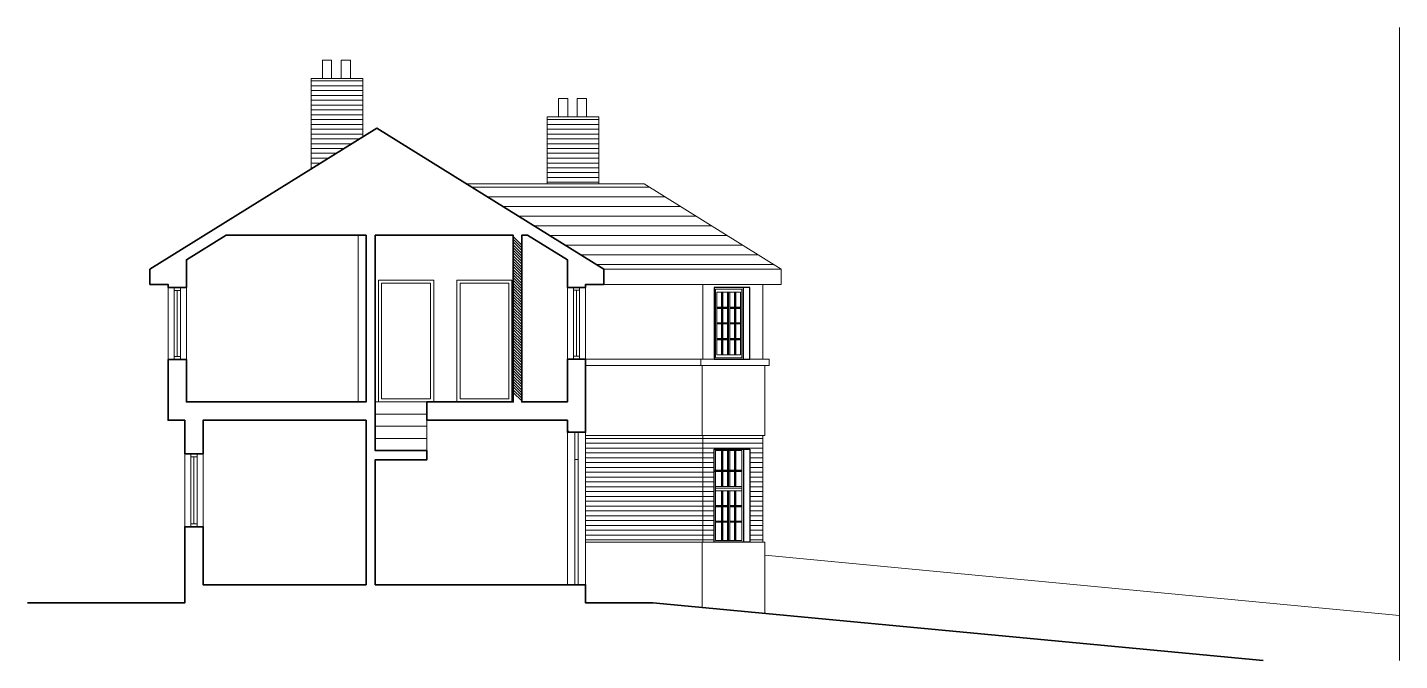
# Model space of a CAD drawing. Header units: millimetres. Extents: x -176873 to 104254, y -63587 to 101719.
# Drawn here: x 55513 to 78034, y -1247 to 9152 of the extents above; entities that cross this region are included whole.
import ezdxf

# ---------------------------------------------------------------- set-up
doc = ezdxf.new("R2010")
doc.units = ezdxf.units.MM
doc.layers.add('a-VP', color=4, linetype='Continuous', lineweight=15, plot=False)
for name, color, linetype in [('PDF4_25205$165$Griffith$Avenue$Survey$a-Above', 7, 'Continuous'), ('PDF4_25205$165$Griffith$Avenue$Survey$a-Doors', 7, 'Continuous'), ('PDF4_25205$165$Griffith$Avenue$Survey$a-Elevation$2', 7, 'Continuous'), ('PDF4_25205$165$Griffith$Avenue$Survey$a-Elevation$4', 7, 'Continuous'), ('PDF4_25205$165$Griffith$Avenue$Survey$a-Elevation$5', 7, 'Continuous'), ('PDF4_25205$165$Griffith$Avenue$Survey$a-Hatch', 7, 'Continuous'), ('PDF4_25205$165$Griffith$Avenue$Survey$a-Walls', 7, 'Continuous'), ('PDF4_25205$165$Griffith$Avenue$Survey$a-Windows', 7, 'Continuous'), ('PDF4_a-Dimension 100', 7, 'Continuous')]:
    doc.layers.add(name, color=color, linetype=linetype)

msp = doc.modelspace()

# ---------------------------------------------------------------- linework, layer by layer
at = {"layer": 'a-VP'}
msp.add_lwpolyline([(78034.2, 9151.7), (78034.2, -1246.6)], dxfattribs=at)
at = {"layer": 'PDF4_25205$165$Griffith$Avenue$Survey$a-Above', "lineweight": 9}
for points in [[(67367.2, 3701.7), (66783, 3701.7)], [(67367.2, 700.6), (66783, 700.6)]]:
    msp.add_lwpolyline(points, dxfattribs=at)
at = {"layer": 'PDF4_25205$165$Griffith$Avenue$Survey$a-Doors', "lineweight": 9}
for points in [[(61275.9, 3001.2), (61275.9, 5001.2), (62181.8, 5001.2), (62181.8, 3001.2)], [(62562.8, 3001.2), (62562.8, 5001.2), (63462.3, 5001.2), (63462.3, 3001.2)], [(63417.8, 3049.8), (62613.6, 3049.8), (62613.6, 4950.4), (63413.6, 4950.4), (63413.6, 3049.8)], [(62069.6, 3001.2), (61220.9, 3001.2)], [(62069.6, 2800.1), (61220.9, 2800.1)], [(62069.6, 2601.2), (61220.9, 2601.2)], [(62069.6, 2201.1), (62069.6, 2700.6)], [(62069.6, 2400.1), (61220.9, 2400.1)], [(64499.3, 2055.1), (64499.3, 0)], [(64550.1, 2055.1), (64550.1, 0)]]:
    msp.add_lwpolyline(points, dxfattribs=at)
msp.add_lwpolyline([(61326.7, 3049.8), (61326.7, 4950.4), (62131, 4950.4), (62131, 3049.8)], close=True, dxfattribs=at)
at = {"layer": 'PDF4_25205$165$Griffith$Avenue$Survey$a-Elevation$2', "lineweight": 9}
msp.add_lwpolyline([(67614.8, 481.9), (78034.2, -505.8)], dxfattribs=at)
at = {"layer": 'PDF4_25205$165$Griffith$Avenue$Survey$a-Elevation$4', "lineweight": 20}
for points in [[(60505.5, 8311.4), (60505.5, 8612), (60357.4, 8612), (60357.4, 8311.4)], [(60814.6, 8311.4), (60814.6, 8612), (60664.3, 8612), (60664.3, 8311.4)], [(61019.9, 7354.8), (61019.9, 8311.4), (60169, 8311.4), (60169, 6825.6)], [(61019.9, 8311.4), (60169, 8311.4)], [(64380.8, 7682.8), (64380.8, 7983.4), (64230.6, 7983.4), (64230.6, 7682.8)], [(64687.7, 7682.8), (64687.7, 7983.4), (64537.4, 7983.4), (64537.4, 7682.8)], [(64044.3, 6582.3), (64044.3, 7682.8), (64893, 7682.8), (64893, 6584.4)], [(67885.7, 5181.1), (65635.9, 6584.4), (62719.4, 6584.4)], [(60939.4, 3001.2), (60939.4, 5739.9)], [(64975.6, 4931.4), (67885.7, 4931.4), (67885.7, 5181.1), (64975.6, 5181.1)], [(66596.8, 4931.4), (66596.8, 3701.7)], [(67585.2, 3701.7), (67585.2, 4931.4)], [(64675, 3600.1), (67684.7, 3600.1), (67684.7, 3701.7), (64675, 3701.7)], [(66567.2, 3600.1), (66567.2, 3701.7)], [(64675, 2450.9), (67614.8, 2450.9), (67614.8, 3593.8)], [(66588.3, 3600.1), (66588.3, 2450.9)], [(64374.5, 2503.8), (64374.5, 0)], [(64675, 2503.8), (64675, 0)], [(66596.8, 2450.9), (66596.8, 700.6)], [(67585.2, 2450.9), (67585.2, 700.6)], [(64675, 700.6), (67614.8, 700.6), (67614.8, -480.4)], [(66588.3, 700.6), (66588.3, -376.7)]]:
    msp.add_lwpolyline(points, dxfattribs=at)
at = {"layer": 'PDF4_25205$165$Griffith$Avenue$Survey$a-Elevation$5', "lineweight": 25}
for points in [[(67367.2, 3701.7), (67367.2, 4880.6), (66783, 4880.6), (66783, 3701.7)], [(67367.2, 2226.5), (67367.2, 700.6), (66783, 700.6), (66783, 2226.5)]]:
    msp.add_lwpolyline(points, close=True, dxfattribs=at)
for points in [[(67263.5, 3701.7), (67263.5, 4880.6)], [(67263.5, 2226.5), (67263.5, 700.6)]]:
    msp.add_lwpolyline(points, dxfattribs=at)
at = {"layer": 'PDF4_25205$165$Griffith$Avenue$Survey$a-Hatch', "lineweight": 5}
msp.add_line((65724.8, 6527.2), (62808.3, 6527.2), dxfattribs=at)
for points in [[(60169, 8275.4), (61019.9, 8275.4)], [(60169, 8195), (61019.9, 8195)], [(60169, 8116.7), (61019.9, 8116.7)], [(60169, 8036.3), (61019.9, 8036.3)], [(60169, 7958), (61019.9, 7958)], [(60169, 7877.5), (61019.9, 7877.5)], [(60169, 7799.2), (61019.9, 7799.2)], [(60169, 7718.8), (61019.9, 7718.8)], [(60169, 7640.5), (61019.9, 7640.5)], [(60169, 7560.1), (61019.9, 7560.1)], [(60169, 7481.8), (61019.9, 7481.8)], [(64044.3, 7640.5), (64893, 7640.5)], [(64044.3, 7560.1), (64893, 7560.1)], [(64044.3, 7481.8), (64893, 7481.8)], [(60169, 7401.3), (61019.9, 7401.3)], [(60169, 7323), (60969.2, 7323)], [(60169, 7242.6), (60839.8, 7242.6)], [(64044.3, 7401.3), (64893, 7401.3)], [(64044.3, 7323), (64893, 7323)], [(64044.3, 7242.6), (64893, 7242.6)], [(60169, 7164.3), (60713.9, 7164.3)], [(60169, 7083.9), (60584.5, 7083.9)], [(60169, 7005.6), (60458.5, 7005.6)], [(64044.3, 7164.3), (64893, 7164.3)], [(64044.3, 7083.9), (64893, 7083.9)], [(64044.3, 7005.6), (64893, 7005.6)], [(60169, 6925.1), (60329.1, 6925.1)], [(60169, 6846.8), (60203.1, 6846.8)], [(64044.3, 6925.1), (64893, 6925.1)], [(64044.3, 6846.8), (64893, 6846.8)], [(64044.3, 6766.4), (64893, 6766.4)], [(64044.3, 6686), (64893, 6686)], [(64044.3, 6607.7), (64893, 6607.7)], [(63064.4, 6368.5), (65980.9, 6368.5)], [(63318.4, 6209.8), (66234.9, 6209.8)], [(63574.4, 6051), (66488.8, 6051)], [(63830.5, 5892.3), (66744.9, 5892.3)], [(63485.6, 5716.6), (63625.2, 5576.9)], [(63485.6, 5672.2), (63625.2, 5532.5)], [(64086.6, 5733.5), (66998.9, 5733.5)], [(63485.6, 5627.7), (63625.2, 5485.9)], [(63485.6, 5581.2), (63625.2, 5441.5)], [(63485.6, 5536.7), (63625.2, 5397)], [(63485.6, 5492.3), (63625.2, 5352.6)], [(63485.6, 5447.8), (63625.2, 5308.1)], [(64340.6, 5574.8), (67252.9, 5574.8)], [(64596.7, 5416.1), (67509, 5416.1)], [(63485.6, 5401.3), (63625.2, 5261.6)], [(63485.6, 5356.8), (63625.2, 5217.1)], [(63485.6, 5312.4), (63625.2, 5172.7)], [(63485.6, 5267.9), (63625.2, 5128.2)], [(63485.6, 5223.5), (63625.2, 5081.7)], [(64852.8, 5257.3), (67763, 5257.3)], [(63485.6, 5176.9), (63625.2, 5037.2)], [(63485.6, 5132.5), (63625.2, 4992.8)], [(63485.6, 5088), (63625.2, 4948.3)], [(63485.6, 5043.6), (63625.2, 4903.9)], [(63485.6, 4999.1), (63625.2, 4857.3)], [(63485.6, 4952.6), (63625.2, 4812.9)], [(63485.6, 4908.1), (63625.2, 4768.4)], [(63485.6, 4863.7), (63625.2, 4724)], [(63485.6, 4819.2), (63625.2, 4679.5)], [(63485.6, 4772.7), (63625.2, 4633)], [(63485.6, 4728.2), (63625.2, 4588.5)], [(63485.6, 4683.8), (63625.2, 4544.1)], [(63485.6, 4639.3), (63625.2, 4499.6)], [(63485.6, 4594.9), (63625.2, 4453.1)], [(63485.6, 4548.3), (63625.2, 4408.6)], [(63485.6, 4503.9), (63625.2, 4364.2)], [(63485.6, 4459.4), (63625.2, 4319.7)], [(63485.6, 4415), (63625.2, 4275.3)], [(63485.6, 4368.4), (63625.2, 4228.7)], [(63485.6, 4324), (63625.2, 4184.3)], [(63485.6, 4279.5), (63625.2, 4139.8)], [(63485.6, 4235.1), (63625.2, 4095.4)], [(63485.6, 4190.6), (63625.2, 4048.8)], [(63485.6, 4144.1), (63625.2, 4004.4)], [(63485.6, 4099.6), (63625.2, 3959.9)], [(63485.6, 4055.2), (63625.2, 3915.5)], [(63485.6, 4010.7), (63625.2, 3871)], [(63485.6, 3966.3), (63625.2, 3824.5)], [(63485.6, 3919.7), (63625.2, 3780)], [(63485.6, 3875.3), (63625.2, 3735.6)], [(63485.6, 3830.8), (63625.2, 3691.1)], [(63485.6, 3786.4), (63625.2, 3646.7)], [(63485.6, 3739.8), (63625.2, 3600.1)], [(63485.6, 3695.4), (63625.2, 3555.7)], [(63485.6, 3650.9), (63625.2, 3511.2)], [(63485.6, 3606.5), (63625.2, 3466.8)], [(63485.6, 3562), (63625.2, 3420.2)], [(63485.6, 3515.5), (63625.2, 3375.8)], [(63485.6, 3471), (63625.2, 3331.3)], [(63485.6, 3426.6), (63625.2, 3286.9)], [(63485.6, 3382.1), (63625.2, 3242.4)], [(63485.6, 3337.7), (63625.2, 3195.9)], [(63485.6, 3291.1), (63625.2, 3151.4)], [(63485.6, 3246.7), (63625.2, 3107)], [(63485.6, 3202.2), (63625.2, 3062.5)], [(63485.6, 3157.8), (63625.2, 3018.1)], [(57821.9, 2713.3), (57834.6, 2700.6)], [(64374.5, 2535.5), (64406.2, 2503.8)], [(64675, 2400.1), (66596.8, 2400.1), (67585.2, 2400.1)], [(64675, 2321.8), (66596.8, 2321.8), (67585.2, 2321.8)], [(62061.2, 2201.1), (62069.6, 2192.7)], [(64675, 2241.4), (66596.8, 2241.4), (67585.2, 2241.4)], [(64675, 2163), (66596.8, 2163), (66783, 2163)], [(64675, 2082.6), (66596.8, 2082.6), (66783, 2082.6)], [(67367.2, 2163), (67585.2, 2163)], [(67367.2, 2082.6), (67585.2, 2082.6)], [(64675, 2004.3), (66596.8, 2004.3), (66783, 2004.3)], [(64675, 1923.9), (66596.8, 1923.9), (66783, 1923.9)], [(64675, 1845.6), (66596.8, 1845.6), (66783, 1845.6)], [(67367.2, 2004.3), (67585.2, 2004.3)], [(67367.2, 1923.9), (67585.2, 1923.9)], [(67367.2, 1845.6), (67585.2, 1845.6)], [(64675, 1765.1), (66596.8, 1765.1), (66783, 1765.1)], [(64675, 1686.8), (66596.8, 1686.8), (66783, 1686.8)], [(64675, 1606.4), (66596.8, 1606.4), (66783, 1606.4)], [(67367.2, 1765.1), (67585.2, 1765.1)], [(67367.2, 1686.8), (67585.2, 1686.8)], [(67367.2, 1606.4), (67585.2, 1606.4)], [(64675, 1528.1), (66596.8, 1528.1), (66783, 1528.1)], [(64675, 1447.7), (66596.8, 1447.7), (66783, 1447.7)], [(64675, 1369.4), (66596.8, 1369.4), (66783, 1369.4)], [(67367.2, 1528.1), (67585.2, 1528.1)], [(67367.2, 1447.7), (67585.2, 1447.7)], [(67367.2, 1369.4), (67585.2, 1369.4)], [(64675, 1288.9), (66596.8, 1288.9), (66783, 1288.9)], [(64675, 1210.6), (66596.8, 1210.6), (66783, 1210.6)], [(64675, 1130.2), (66596.8, 1130.2), (66783, 1130.2)], [(67367.2, 1288.9), (67585.2, 1288.9)], [(67367.2, 1210.6), (67585.2, 1210.6)], [(67367.2, 1130.2), (67585.2, 1130.2)], [(64675, 1051.9), (66596.8, 1051.9), (66783, 1051.9)], [(64675, 971.5), (66596.8, 971.5), (66783, 971.5)], [(67367.2, 1051.9), (67585.2, 1051.9)], [(67367.2, 971.5), (67585.2, 971.5)], [(64675, 893.2), (66596.8, 893.2), (66783, 893.2)], [(64675, 812.7), (66596.8, 812.7), (66783, 812.7)], [(64675, 734.4), (66596.8, 734.4), (66783, 734.4)], [(67367.2, 893.2), (67585.2, 893.2)], [(67367.2, 812.7), (67585.2, 812.7)], [(67367.2, 734.4), (67585.2, 734.4)], [(64666.6, 0), (64675, -8.5)], [(75790.8, -1246.6), (75792.9, -1246.6)]]:
    msp.add_lwpolyline(points, dxfattribs=at)
at = {"layer": 'PDF4_25205$165$Griffith$Avenue$Survey$a-Walls', "lineweight": 35}
for points in [[(65778, -298.4), (64675, -298.4), (64675, 0), (64374.5, 0), (61220.9, 0), (61220.9, 2050.9), (62069.6, 2050.9), (62069.6, 2201.1), (61220.9, 2201.1), (61220.9, 2700.6), (61220.9, 5739.9), (63485.6, 5739.9), (63485.6, 3001.2), (62069.6, 3001.2), (62069.6, 2700.6), (64374.5, 2700.6), (64374.5, 2503.8), (64675, 2503.8), (64675, 3701.7), (64374.5, 3701.7), (64374.5, 3001.2), (63625.2, 3001.2), (63625.2, 5739.9), (63722.6, 5739.9), (64374.5, 5335.6), (64374.5, 4931.4), (64374.5, 4880.6), (64675, 4880.6), (64675, 4931.4), (64975.6, 4931.4), (64975.6, 5181.1), (61248.4, 7496.6), (57523.4, 5181.1), (57523.4, 4931.4), (57821.9, 4931.4), (57821.9, 4880.6), (58122.4, 4880.6), (58122.4, 5335.6), (58774.3, 5739.9), (61070.7, 5739.9), (61070.7, 3001.2), (58122.4, 3001.2), (58122.4, 3695.4), (57821.9, 3695.4), (57821.9, 3001.2), (57821.9, 2700.6), (58094.9, 2700.6), (58094.9, 2150.3), (58395.4, 2150.3), (58395.4, 2700.6), (61070.7, 2700.6), (61070.7, 0), (58395.4, 0), (58395.4, 950.3), (58094.9, 950.3), (58094.9, -298.4), (55512.8, -298.4)], [(65778, -298.4), (75797.1, -1246.6)]]:
    msp.add_lwpolyline(points, dxfattribs=at)
at = {"layer": 'PDF4_25205$165$Griffith$Avenue$Survey$a-Windows', "lineweight": 9}
for points in [[(57821.9, 3695.4), (57821.9, 4880.6)], [(57923.4, 3695.4), (57923.4, 4880.6)], [(58022.9, 4831.9), (57923.4, 4831.9)], [(57972.1, 3746.2), (57972.1, 4831.9)], [(58022.9, 3695.4), (58022.9, 4880.6)], [(58122.4, 3695.4), (58122.4, 4880.6)], [(64374.5, 3701.7), (64374.5, 4887)], [(64476.1, 3701.7), (64476.1, 4887)], [(64575.5, 4836.2), (64476.1, 4836.2)], [(64524.7, 3750.4), (64524.7, 4836.2)], [(64575.5, 3701.7), (64575.5, 4887)], [(64675, 3701.7), (64675, 4887)], [(66905.8, 4806.5), (66905.8, 4558.9), (66829.6, 4558.9)], [(66916.4, 4806.5), (66916.4, 3775.8)], [(66927, 4806.5), (66927, 4558.9), (67003.1, 4558.9)], [(67003.1, 4806.5), (67003.1, 3775.8)], [(67022.2, 4806.5), (67022.2, 3775.8)], [(67043.4, 4806.5), (67043.4, 3775.8)], [(67119.6, 4806.5), (67119.6, 4558.9), (67043.4, 4558.9)], [(67130.1, 4806.5), (67130.1, 3775.8)], [(67140.7, 4806.5), (67140.7, 4558.9), (67216.9, 4558.9)], [(67003.1, 4548.3), (66829.6, 4548.3)], [(66829.6, 4537.7), (66905.8, 4537.7), (66905.8, 4300.7), (66829.6, 4300.7)], [(66905.8, 4537.7), (66916.4, 4548.3), (66905.8, 4558.9)], [(66927, 4537.7), (66916.4, 4548.3), (66927, 4558.9)], [(67003.1, 4537.7), (66927, 4537.7), (66927, 4300.7), (67003.1, 4300.7)], [(67216.9, 4548.3), (67043.4, 4548.3)], [(67043.4, 4537.7), (67119.6, 4537.7), (67119.6, 4300.7), (67043.4, 4300.7)], [(67119.6, 4537.7), (67130.1, 4548.3), (67119.6, 4558.9)], [(67140.7, 4537.7), (67130.1, 4548.3), (67140.7, 4558.9)], [(67216.9, 4537.7), (67140.7, 4537.7), (67140.7, 4300.7), (67216.9, 4300.7)], [(67003.1, 4290.1), (66829.6, 4290.1)], [(66829.6, 4281.6), (66905.8, 4281.6), (66905.8, 4042.5), (66829.6, 4042.5)], [(66905.8, 4281.6), (66916.4, 4290.1), (66905.8, 4300.7)], [(66927, 4281.6), (66916.4, 4290.1), (66927, 4300.7)], [(67003.1, 4281.6), (66927, 4281.6), (66927, 4042.5), (67003.1, 4042.5)], [(67216.9, 4290.1), (67043.4, 4290.1)], [(67043.4, 4281.6), (67119.6, 4281.6), (67119.6, 4042.5), (67043.4, 4042.5)], [(67119.6, 4281.6), (67130.1, 4290.1), (67119.6, 4300.7)], [(67140.7, 4281.6), (67130.1, 4290.1), (67140.7, 4300.7)], [(67216.9, 4281.6), (67140.7, 4281.6), (67140.7, 4042.5), (67216.9, 4042.5)], [(67003.1, 4034), (66829.6, 4034)], [(66829.6, 4023.4), (66905.8, 4023.4), (66905.8, 3775.8)], [(66905.8, 4023.4), (66916.4, 4034), (66905.8, 4042.5)], [(66927, 4023.4), (66916.4, 4034), (66927, 4042.5)], [(67003.1, 4023.4), (66927, 4023.4), (66927, 3775.8)], [(67216.9, 4034), (67043.4, 4034)], [(67043.4, 4023.4), (67119.6, 4023.4), (67119.6, 3775.8)], [(67119.6, 4023.4), (67130.1, 4034), (67119.6, 4042.5)], [(67140.7, 4023.4), (67130.1, 4034), (67140.7, 4042.5)], [(67216.9, 4023.4), (67140.7, 4023.4), (67140.7, 3775.8)], [(58022.9, 3746.2), (57923.4, 3746.2)], [(64575.5, 3750.4), (64476.1, 3750.4)], [(64550.1, 2503.8), (64550.1, 2055.1), (64499.3, 2055.1), (64499.3, 2503.8)], [(58094.9, 950.3), (58094.9, 2150.3)], [(58196.5, 950.3), (58196.5, 2150.3)], [(58295.9, 2101.7), (58196.5, 2101.7)], [(58245.1, 1001.1), (58245.1, 2101.7)], [(58295.9, 950.3), (58295.9, 2150.3)], [(58395.4, 950.3), (58395.4, 2150.3)], [(66905.8, 2201.1), (66905.8, 1881.6), (66791.5, 1881.6)], [(66916.4, 2201.1), (66916.4, 1612.8)], [(66927, 2201.1), (66927, 1881.6), (66916.4, 1871), (66927, 1860.4), (66927, 1612.8)], [(67003.1, 2201.1), (67003.1, 1612.8)], [(67119.6, 2201.1), (67119.6, 1881.6), (67005.3, 1881.6)], [(67022.2, 2201.1), (67022.2, 1612.8)], [(67043.4, 2201.1), (67043.4, 1612.8)], [(67130.1, 2201.1), (67130.1, 1612.8)], [(67140.7, 2201.1), (67140.7, 1881.6), (67130.1, 1871), (67140.7, 1860.4), (67140.7, 1612.8)], [(66905.8, 1612.8), (66905.8, 1860.4), (66791.5, 1860.4)], [(67238.1, 1871), (66808.4, 1871)], [(66905.8, 1860.4), (66916.4, 1871), (66905.8, 1881.6)], [(67041.2, 1881.6), (66927, 1881.6)], [(67041.2, 1860.4), (66927, 1860.4)], [(67119.6, 1612.8), (67119.6, 1860.4), (67005.3, 1860.4)], [(67119.6, 1860.4), (67130.1, 1871), (67119.6, 1881.6)], [(67238.1, 1881.6), (67140.7, 1881.6)], [(67238.1, 1860.4), (67140.7, 1860.4)], [(67238.1, 1612.8), (66808.4, 1612.8)], [(67238.1, 1587.4), (66808.4, 1587.4)], [(67238.1, 1538.7), (66808.4, 1538.7)], [(66905.8, 1538.7), (66905.8, 1301.6), (66808.4, 1301.6)], [(66916.4, 1538.7), (66916.4, 726)], [(66927, 1538.7), (66927, 1301.6), (66916.4, 1291.1), (66927, 1280.5), (66927, 1032.8)], [(67003.1, 1538.7), (67003.1, 726)], [(67022.2, 1538.7), (67022.2, 726)], [(67043.4, 1538.7), (67043.4, 726)], [(67119.6, 1538.7), (67119.6, 1301.6), (67043.4, 1301.6)], [(67130.1, 1538.7), (67130.1, 726)], [(67140.7, 1538.7), (67140.7, 1301.6), (67130.1, 1291.1), (67140.7, 1280.5), (67140.7, 1032.8)], [(66905.8, 1314.3), (66905.8, 1043.4), (66808.4, 1043.4)], [(67003.1, 1291.1), (66808.4, 1291.1)], [(66905.8, 1032.8), (66905.8, 1280.5), (66808.4, 1280.5)], [(66905.8, 1280.5), (66916.4, 1291.1), (66905.8, 1301.6)], [(66927, 1314.3), (66927, 1043.4), (66916.4, 1032.8), (66927, 1024.4), (66927, 726)], [(67003.1, 1301.6), (66927, 1301.6)], [(67003.1, 1280.5), (66927, 1280.5)], [(67238.1, 1291.1), (67043.4, 1291.1)], [(67119.6, 1032.8), (67119.6, 1280.5), (67043.4, 1280.5)], [(67119.6, 1280.5), (67130.1, 1291.1), (67119.6, 1301.6)], [(67238.1, 1301.6), (67140.7, 1301.6)], [(67238.1, 1280.5), (67140.7, 1280.5)], [(58295.9, 1001.1), (58196.5, 1001.1)], [(67003.1, 1032.8), (66808.4, 1032.8)], [(66905.8, 726), (66905.8, 1024.4), (66808.4, 1024.4)], [(66905.8, 1024.4), (66916.4, 1032.8), (66905.8, 1043.4)], [(67003.1, 1043.4), (66927, 1043.4)], [(67003.1, 1024.4), (66927, 1024.4)], [(67119.6, 1024.4), (67130.1, 1032.8), (67119.6, 1043.4), (67043.4, 1043.4)], [(67238.1, 1032.8), (67043.4, 1032.8)], [(67119.6, 726), (67119.6, 1024.4), (67043.4, 1024.4)], [(67238.1, 1043.4), (67140.7, 1043.4), (67130.1, 1032.8), (67140.7, 1024.4), (67140.7, 726)], [(67238.1, 1024.4), (67140.7, 1024.4)]]:
    msp.add_lwpolyline(points, dxfattribs=at)
for points in [[(67238.1, 4855.2), (66808.4, 4855.2), (66808.4, 3725), (67238.1, 3725)], [(67216.9, 4806.5), (67043.4, 4806.5), (67022.2, 4806.5), (67003.1, 4806.5), (66829.6, 4806.5), (66829.6, 3775.8), (67216.9, 3775.8)], [(67238.1, 2201.1), (67238.1, 726), (66808.4, 726), (66808.4, 2201.1)]]:
    msp.add_lwpolyline(points, close=True, dxfattribs=at)
at = {"layer": 'PDF4_a-Dimension 100', "lineweight": 5}
for points in [[(58094.9, -298.4), (55512.8, -298.4)], [(57821.9, -298.4), (57125.5, -298.4)]]:
    msp.add_lwpolyline(points, dxfattribs=at)

doc.saveas('drawing.dxf')
